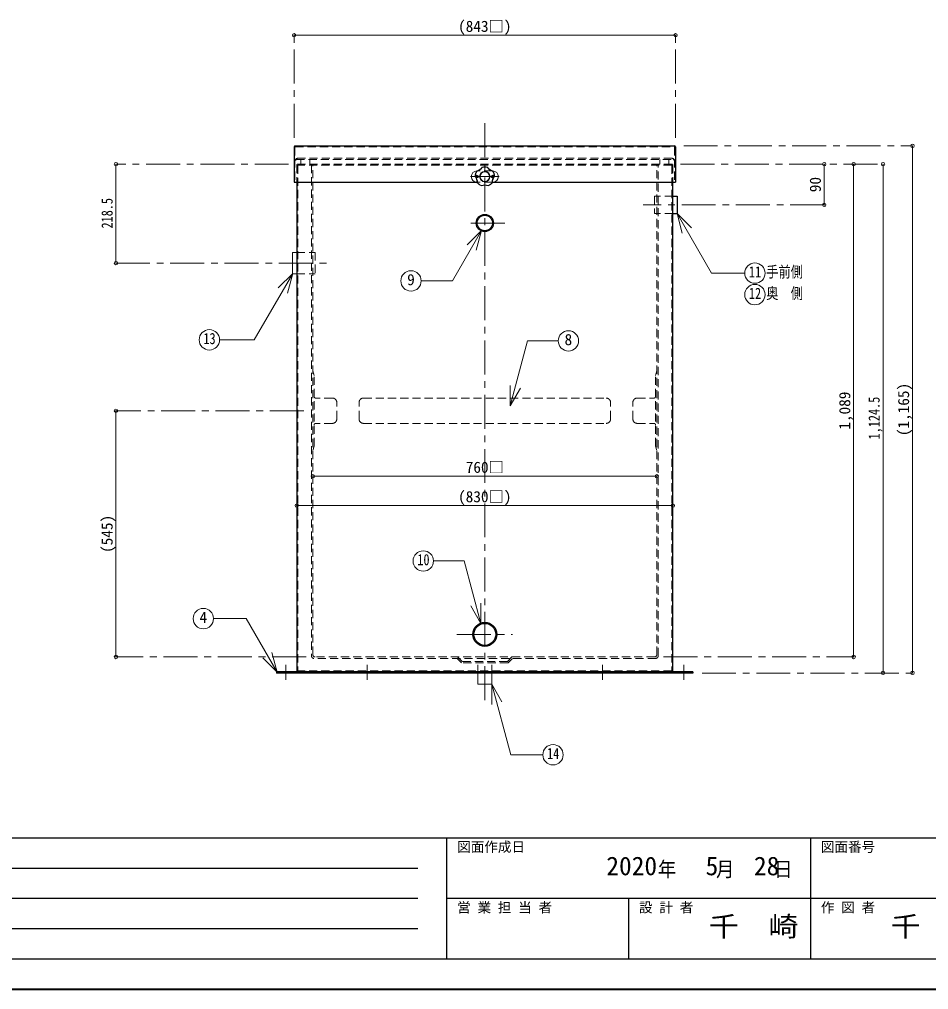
# Model space of a CAD drawing. Units: millimetres at full size, sheet at 1:15. Extents: x -3184 to 2891, y -2037 to 2178.
# Drawn here: x -1175 to 834, y -2037 to 107 of the extents above; entities that cross this region are included whole.
import ezdxf
from ezdxf.enums import TextEntityAlignment as Align

# ---------------------------------------------------------------- set-up
doc = ezdxf.new("R2010")
doc.units = ezdxf.units.MM
doc.header["$LTSCALE"] = 15
doc.header["$PDMODE"] = 32
doc.header["$PDSIZE"] = 7.5
doc.linetypes.add('CHAIN1', pattern=[8, 5, -1, 1, -1])
doc.linetypes.add('DASHED1', pattern=[1.8, 1.2, -0.6])
doc.layers.add('0-0', color=7, linetype='Continuous', lineweight=18)
doc.styles.add('ＭＳ ゴシック', font='')
doc.styles.get('ＭＳ ゴシック').set_extended_font_data('MS Gothic')

msp = doc.modelspace()

# ---------------------------------------------------------------- linework, layer by layer
at = {"layer": '0-0', "color": 4, "lineweight": 9}
for p, q in [((-568.2, 71.87), (274.8, 71.87)), ((798.3, -172.63), (798.3, -1337.63)), ((-961.7, -213.13), (-961.7, -431.63)), ((603.3, -213.13), (603.3, -303.13)), ((668.3, -213.13), (668.3, -1302.13)), ((733.3, -1337.63), (733.3, -213.13)), ((-961.7, -757.88), (-961.7, -1302.13)), ((-526.7, -902.63), (233.3, -902.63)), ((268.8, -967.63), (-562.2, -967.63))]:
    msp.add_line(p, q, dxfattribs=at)
at = {"layer": '0-0', "color": 4, "linetype": 'CHAIN1', "lineweight": 9}
for p, q in [((-568.2, -154.63), (-568.2, 71.87)), ((274.8, -154.63), (274.8, 71.87)), ((-146.7, -122.63), (-146.7, -1412.13)), ((292.8, -172.63), (798.3, -172.63)), ((-580.2, -213.13), (-961.7, -213.13)), ((285.8, -213.13), (733.3, -213.13)), ((-178.2, -240.63), (-115.2, -240.63)), ((603.3, -303.13), (203.3, -303.13)), ((-102.7, -343.13), (-190.7, -343.13)), ((-961.7, -431.63), (-486.7, -431.63)), ((-546.7, -757.88), (-961.7, -757.88)), ((-208.2, -1252.13), (-85.2, -1252.13)), ((-541.7, -1302.13), (-961.7, -1302.13)), ((248.3, -1302.13), (668.3, -1302.13)), ((-586.7, -1319.63), (-586.7, -1352.63)), ((-406.7, -1319.63), (-406.7, -1352.63)), ((113.3, -1319.63), (113.3, -1352.63)), ((293.3, -1319.63), (293.3, -1352.63)), ((333.3, -1337.63), (798.3, -1337.63))]:
    msp.add_line(p, q, dxfattribs=at)
at = {"layer": '0-0', "color": 5, "lineweight": 25}
for p, q in [((-568.2, -174.63), (-568.2, -252.63)), ((-566.2, -172.63), (272.8, -172.63)), ((274.8, -174.63), (274.8, -252.63)), ((-568.2, -253.13), (-164.59, -253.13)), ((-562.2, -253.13), (-562.2, -1332.63)), ((-129.81, -252.63), (274.8, -252.63)), ((268.8, -1332.63), (268.8, -252.63)), ((268.8, -284.13), (278.3, -284.13)), ((278.3, -284.13), (278.3, -322.13)), ((268.8, -322.13), (278.3, -322.13)), ((-606.7, -1334.63), (-606.7, -1337.63)), ((313.3, -1334.63), (-606.7, -1334.63)), ((313.3, -1337.63), (-606.7, -1337.63)), ((313.3, -1334.63), (313.3, -1337.63))]:
    msp.add_line(p, q, dxfattribs=at)
at = {"layer": '0-0', "linetype": 'DASHED1'}
for p, q in [((-566.2, -175.63), (-566.2, -252.63)), ((-565.2, -174.63), (271.8, -174.63)), ((272.8, -175.63), (272.8, -252.63)), ((-563.2, -203.13), (269.8, -203.13)), ((266.8, -200.13), (-560.2, -200.13)), ((266.8, -213.13), (-560.2, -213.13)), ((-553.2, -213.13), (-553.2, -203.13)), ((-526.7, -1297.13), (-526.7, -213.13)), ((259.8, -213.13), (259.8, -203.13)), ((-562.2, -215.13), (-562.2, -252.63)), ((-560.2, -216.13), (-560.2, -1331.88)), ((265.8, -215.13), (-559.2, -215.13)), ((-529.7, -215.13), (-529.7, -1300.13)), ((233.3, -1297.13), (233.3, -215.13)), ((236.3, -1300.13), (236.3, -215.13)), ((266.8, -216.13), (266.8, -1331.63)), ((268.8, -215.13), (268.8, -252.63)), ((-129.81, -253.13), (-163.59, -253.13)), ((268.8, -322.13), (228.3, -322.13)), ((-424.7, -775.88), (-424.7, -739.88)), ((-414.7, -729.88), (121.3, -729.88)), ((131.3, -775.88), (131.3, -739.88)), ((-414.7, -785.88), (121.3, -785.88)), ((231.3, -1305.13), (-524.7, -1305.13)), ((228.3, -1302.13), (-521.7, -1302.13)), ((265.8, -1332.63), (-559.2, -1332.63)), ((-542.2, -1332.63), (-542.2, -1334.63)), ((-413.7, -1334.63), (-413.7, -1337.63)), ((-399.7, -1334.63), (-399.7, -1337.63)), ((106.3, -1334.63), (106.3, -1337.63)), ((120.3, -1334.63), (120.3, -1337.63)), ((248.8, -1332.63), (248.8, -1334.63))]:
    msp.add_line(p, q, dxfattribs=at)
at = {"layer": '0-0', "color": 4, "linetype": 'DASHED1', "lineweight": 9}
for p, q in [((-533.2, -213.13), (-533.2, -203.13)), ((239.8, -213.13), (239.8, -203.13)), ((-130.27, -228.13), (-163.14, -228.13)), ((-166.7, -238.88), (-164.2, -237.63)), ((-166.7, -238.88), (-166.7, -242.38)), ((-164.2, -243.63), (-166.7, -242.38)), ((-164.2, -237.63), (-161.7, -238.88)), ((-161.7, -242.38), (-164.2, -243.63)), ((-161.7, -238.88), (-161.7, -242.38)), ((-129.2, -237.63), (-131.7, -238.88)), ((-131.7, -238.88), (-131.7, -242.38)), ((-131.7, -242.38), (-129.2, -243.63)), ((-126.7, -238.88), (-129.2, -237.63)), ((-129.2, -243.63), (-126.7, -242.38)), ((-126.7, -238.88), (-126.7, -242.38)), ((-562.2, -408.13), (-521.7, -408.13)), ((-521.7, -408.13), (-521.7, -455.13)), ((-562.2, -455.13), (-521.7, -455.13)), ((-526.7, -669.88), (-523.7, -679.88)), ((-523.7, -835.88), (-523.7, -679.88)), ((233.3, -669.88), (230.3, -679.88)), ((230.3, -835.88), (230.3, -679.88)), ((-483.7, -729.88), (-520.7, -729.88)), ((-473.7, -775.88), (-473.7, -739.88)), ((180.3, -775.88), (180.3, -739.88)), ((190.3, -729.88), (227.3, -729.88)), ((-483.7, -785.88), (-520.7, -785.88)), ((190.3, -785.88), (227.3, -785.88)), ((-526.7, -845.88), (-523.7, -835.88)), ((233.3, -845.88), (230.3, -835.88)), ((-207.94, -1305.13), (-197.94, -1315.13)), ((-206.7, -1302.13), (-196.7, -1312.13)), ((-86.7, -1302.13), (-96.7, -1312.13)), ((-96.7, -1312.13), (-196.7, -1312.13)), ((-162.2, -1337.63), (-162.2, -1312.13)), ((-131.2, -1337.63), (-131.2, -1312.13)), ((-593.7, -1334.63), (-593.7, -1337.63)), ((-579.7, -1334.63), (-579.7, -1337.63)), ((286.3, -1334.63), (286.3, -1337.63)), ((300.3, -1334.63), (300.3, -1337.63))]:
    msp.add_line(p, q, dxfattribs=at)
at = {"layer": '0-0'}
for p, q in [((-164.2, -228.13), (-163.14, -228.13)), ((-130.27, -228.13), (-129.2, -228.13)), ((278.08, -321.76), (309.9, -353.58)), ((278.08, -321.76), (289.73, -365.23)), ((278.08, -321.76), (354.36, -453.88)), ((-153.89, -359.4), (-218.39, -471.12)), ((-153.89, -359.4), (-185.71, -391.22)), ((-153.89, -359.4), (-165.53, -402.87)), ((-571.7, -408.13), (-571.7, -455.13)), ((-562.2, -408.13), (-571.7, -408.13)), ((-571.28, -454.4), (-656.06, -601.26)), ((-571.28, -454.4), (-603.1, -486.22)), ((-571.28, -454.4), (-582.93, -497.87)), ((-562.2, -455.13), (-571.7, -455.13)), ((-287.31, -471.12), (-218.39, -471.12)), ((427.6, -453.88), (354.36, -453.88)), ((-656.06, -601.26), (-732.88, -601.26)), ((-90.72, -747.36), (-52.19, -603.56)), ((15.5, -603.56), (-52.19, -603.56)), ((-90.72, -747.36), (-90.72, -702.36)), ((-90.72, -747.36), (-68.22, -708.39)), ((-192.39, -1089.99), (-260.14, -1089.99)), ((-155.46, -1227.83), (-192.39, -1089.99)), ((-155.46, -1227.83), (-177.96, -1188.86)), ((-155.46, -1227.83), (-155.46, -1182.83)), ((-673.78, -1217.37), (-746.22, -1217.37)), ((-605.59, -1335.48), (-673.78, -1217.37)), ((-605.59, -1335.48), (-637.41, -1303.66)), ((-605.59, -1335.48), (-617.24, -1292.01)), ((-162.2, -1337.63), (-162.2, -1362.13)), ((-131.2, -1337.63), (-131.2, -1362.13)), ((-131.2, -1362.13), (-162.2, -1362.13)), ((-131.4, -1361.91), (-108.9, -1400.88)), ((-131.4, -1361.91), (-131.4, -1406.91))]:
    msp.add_line(p, q, dxfattribs=at)
at = {"layer": '0-0', "color": 6, "lineweight": 25}
for p, q in [((-3116.7, -1701.77), (2823.3, -1701.77)), ((-230.27, -1969.63), (-230.27, -1701.77)), ((573.3, -1701.77), (573.3, -1969.63)), ((-1687.42, -1768.74), (-294.56, -1768.74)), ((-294.56, -1835.7), (-1687.42, -1835.7)), ((2823.3, -1835.7), (-230.27, -1835.7)), ((171.51, -1969.63), (171.51, -1835.7)), ((-294.56, -1902.67), (-1687.42, -1902.67)), ((2823.3, -1969.63), (-3116.7, -1969.63))]:
    msp.add_line(p, q, dxfattribs=at)
at = {"layer": '0-0', "color": 1, "lineweight": 40}
msp.add_line((2890.8, -2037.13), (-3184.2, -2037.13), dxfattribs=at)
at = {"layer": '0-0', "linetype": 'DASHED1'}
msp.add_lwpolyline([(268.8, -284.13), (228.3, -284.13), (228.3, -322.13)], dxfattribs=at)
at = {"layer": '0-0', "color": 4, "linetype": 'DASHED1', "lineweight": 9}
msp.add_lwpolyline([(-85.46, -1305.13), (-95.46, -1315.13), (-197.94, -1315.13)], dxfattribs=at)
at = {"layer": '0-0'}
msp.add_lwpolyline([(-131.4, -1361.91), (-89.52, -1518.19), (-18.5, -1518.19)], dxfattribs=at)
at = {"layer": '0-0', "color": 4, "lineweight": 9}
msp.add_circle((-146.7, -240.63), 11.5, dxfattribs=at)
at = {"layer": '0-0'}
for centre, radius in [((-146.7, -240.63), 10.5), ((-309.81, -471.12), 22.5), ((450.1, -453.88), 22.5), ((450.1, -501.38), 22.5), ((-755.38, -601.26), 22.5), ((38, -603.56), 22.5), ((-282.64, -1089.99), 22.5), ((-768.72, -1217.37), 22.5), ((4, -1518.19), 22.5)]:
    msp.add_circle(centre, radius, dxfattribs=at)
at = {"layer": '0-0', "color": 4, "linetype": 'DASHED1', "lineweight": 9}
for centre in [(-164.2, -240.63), (-129.2, -240.63)]:
    msp.add_circle(centre, 1.5, dxfattribs=at)
at = {"layer": '0-0', "color": 5, "lineweight": 25}
for centre, radius in [((-146.7, -343.13), 19), ((-146.7, -343.13), 17), ((-146.7, -1252.13), 26.5), ((-146.7, -1252.13), 24.3)]:
    msp.add_circle(centre, radius, dxfattribs=at)
for centre, start, end in [((-566.2, -174.63), 90, 180), ((272.8, -174.63), 0, 90), ((-560.2, -1332.63), 180, 270), ((266.8, -1332.63), 270, 0)]:
    msp.add_arc(centre, 2, start, end, dxfattribs=at)
at = {"layer": '0-0', "linetype": 'DASHED1'}
for centre, radius, start, end in [((-565.2, -175.63), 1, 90, 180), ((271.8, -175.63), 1, 0, 90), ((-560.2, -206.13), 6, 90, 180), ((-563.2, -206.13), 3, 90, 180), ((-560.2, -215.13), 2, 90, 180), ((266.8, -206.13), 6, 0, 90), ((266.8, -215.13), 2, 0, 90), ((269.8, -206.13), 3, 0, 90), ((-559.2, -216.13), 1, 90, 180), ((265.8, -216.13), 1, 0, 90), ((-414.7, -739.88), 10, 90, 180), ((121.3, -739.88), 10, 0, 90), ((-414.7, -775.88), 10, 180, 270), ((121.3, -775.88), 10, 270, 0), ((-524.7, -1300.13), 5, 180, 270), ((-521.7, -1297.13), 5, 180, 270), ((228.3, -1297.13), 5, 270, 0), ((231.3, -1300.13), 5, 270, 0), ((-559.2, -1331.63), 1, 180, 270), ((265.8, -1331.63), 1, 270, 0)]:
    msp.add_arc(centre, radius, start, end, dxfattribs=at)
at = {"layer": '0-0'}
for centre, radius, start, end in [((-164.2, -240.63), 12.5, 90, 270), ((-146.7, -240.63), 21.5, 146.5, 177.5), ((-146.7, -240.63), 21, 146.5, 177.5), ((-175.54, -200.93), 29.89, 291.41115, 320.58885), ((-168.45, -210.69), 18.83, 283.0119, 328.9881), ((-146.7, -240.63), 21.5, 74.5, 105.5), ((-146.7, -240.63), 21, 74.5, 105.5), ((-124.95, -210.69), 18.83, 211.0119, 256.9881), ((-117.86, -200.93), 29.89, 219.41115, 248.58885), ((-129.2, -240.63), 12.5, 270, 90), ((-146.7, -240.63), 21, 2.5, 33.5), ((-146.7, -240.63), 21.5, 2.5, 33.5), ((-193.37, -255.79), 29.89, 3.41115, 32.58885), ((-181.9, -252.07), 18.83, 355.0119, 40.9881), ((-146.7, -240.63), 21.5, 218.5, 249.5), ((-146.7, -240.63), 21, 218.5, 249.5), ((-146.7, -240.63), 21, 290.5, 321.5), ((-146.7, -240.63), 21.5, 290.5, 321.5), ((-111.51, -252.07), 18.83, 139.0119, 184.9881), ((-100.04, -255.79), 29.89, 147.41115, 176.58885), ((-146.7, -289.7), 29.89, 75.41115, 104.58885), ((-146.7, -277.64), 18.83, 67.0119, 112.9881)]:
    msp.add_arc(centre, radius, start, end, dxfattribs=at)
at = {"layer": '0-0', "color": 4, "linetype": 'DASHED1', "lineweight": 9}
for centre, radius, start, end in [((-520.7, -726.88), 3, 180, 270), ((227.3, -726.88), 3, 270, 0), ((-483.7, -739.88), 10, 0, 90), ((190.3, -739.88), 10, 90, 180), ((-520.7, -788.88), 3, 90, 180), ((-483.7, -775.88), 10, 270, 0), ((190.3, -775.88), 10, 180, 270), ((227.3, -788.88), 3, 0, 90)]:
    msp.add_arc(centre, radius, start, end, dxfattribs=at)
at = {"layer": '0-0', "color": 1}
for p in [(-568.2, 71.87), (274.8, 71.87), (798.3, -172.63), (-961.7, -213.13), (603.3, -213.13), (668.3, -213.13), (733.3, -213.13), (603.3, -303.13), (-961.7, -431.63), (-961.7, -757.88), (-526.7, -902.63), (233.3, -902.63), (-562.2, -967.63), (268.8, -967.63), (-961.7, -1302.13), (668.3, -1302.13), (733.3, -1337.13), (798.3, -1337.13)]:
    msp.add_point(p, dxfattribs=at)

# ---------------------------------------------------------------- texts
at = {"layer": '0-0', "style": 'ＭＳ ゴシック'}
for s, height, p in [('(843□)', 24.74, (-205.76, 71.87)), ('9', 24.74, (-318.25, -488)), ('8', 24.74, (29.56, -620.44)), ('760□', 24.74, (-188.89, -902.63)), ('(830□)', 24.74, (-205.76, -967.63)), ('4', 24.74, (-777.16, -1234.25)), ('図面作成日', 21.99, (-207.77, -1739.27)), ('図面番号', 21.99, (595.8, -1739.27)), ('2020', 41.24, (121.8, -1796.86)), ('5', 41.24, (341.17, -1796.86)), ('28', 41.24, (448.05, -1796.86)), ('営 業 担 当 者', 21.99, (-207.77, -1873.2)), ('設 計 者', 21.99, (194.01, -1873.2)), ('作 図 者', 21.99, (595.8, -1873.2))]:
    msp.add_text(s, height=height, dxfattribs=at).set_placement(p, align=Align.BOTTOM_LEFT)
for s, p in [('90', (603.3, -275.01)), ('(1,165)', (798.3, -814.19)), ('1,089', (668.3, -799.82)), ('(545)', (-961.7, -1072.19))]:
    msp.add_text(s, height=24.74, rotation=90, dxfattribs=at).set_placement(p, align=Align.BOTTOM_LEFT)
at = {"layer": '0-0', "style": 'ＭＳ ゴシック', "width": 0.8}
for s, p in [('218.5', (-961.7, -355.19)), ('1,124.5', (733.3, -821.32))]:
    msp.add_text(s, height=24.74, rotation=90, dxfattribs=at).set_placement(p, align=Align.BOTTOM_LEFT)
at = {"layer": '0-0', "style": 'ＭＳ ゴシック'}
for s, height, width, p in [('11', 24.74, 0.8, (436.97, -470.76)), ('手前側', 24.74, 0.8, (475.1, -470.76)), ('12', 24.74, 0.8, (436.97, -518.26)), ('奥\u3000側', 24.74, 0.8, (475.1, -518.26)), ('13', 24.74, 0.8, (-768.5, -618.13)), ('10', 24.74, 0.8, (-295.76, -1106.86)), ('14', 24.74, 0.8, (-9.12, -1535.07)), ('千\u3000崎', 43.99, 1.1, (348.3, -1932.67)), ('千\u3000崎', 43.99, 1.1, (750.08, -1932.67))]:
    msp.add_text(s, height=height, dxfattribs=dict(at, width=width)).set_placement(p, align=Align.BOTTOM_LEFT)
at = {"layer": '0-0', "insert": (235.8, -1791.24), "char_height": 32.99, "attachment_point": 7, "style": 'ＭＳ ゴシック'}
msp.add_mtext('\\T1.27;\\W0.9;年\\~\\~\\~月\\~\\~\\~日', dxfattribs=at)

doc.saveas('drawing.dxf')
